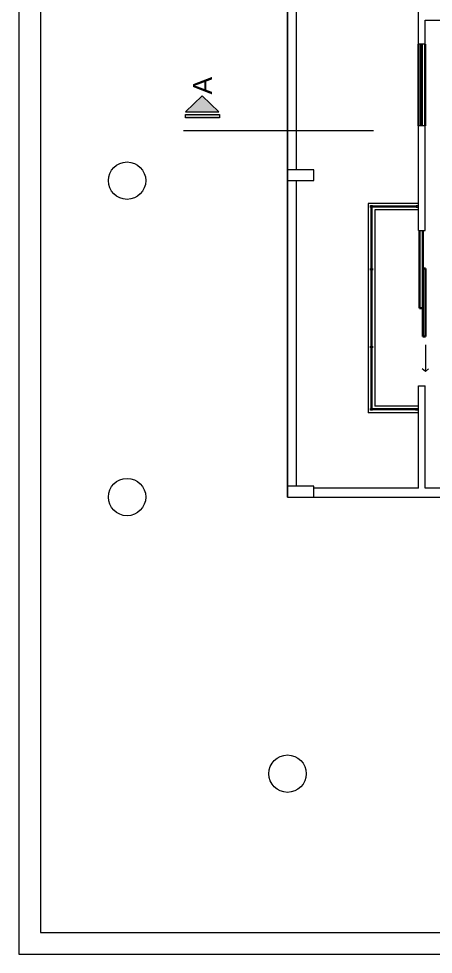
# Model space of a CAD drawing. Header units: metres. Extents: x -2 to 3328848, y -2 to 2725060.
# Drawn here: x 1662729.4 to 1662824.4, y 1364175.9 to 1364390.3 of the extents above; entities that cross this region are included whole.
import ezdxf
from ezdxf.enums import TextEntityAlignment as Align

# ---------------------------------------------------------------- set-up
doc = ezdxf.new("R2010")
doc.units = ezdxf.units.M
doc.layers.get('0').update_dxf_attribs({"color": 253, "lineweight": 0})
doc.layers.add('CAJETIN', color=7, linetype='Continuous', lineweight=0, true_color=0x000000)
for name, color, linetype, lineweight in [('COLUMNA', 253, 'Continuous', 0), ('NOFIJO', 253, 'Continuous', 0), ('ventanas', 253, 'Continuous', 30)]:
    doc.layers.add(name, color=color, linetype=linetype, lineweight=lineweight)
doc.styles.get("Standard").update_dxf_attribs({"font": 'arial.ttf'})

# ---------------------------------------------------------------- blocks, each defined once
blk = doc.blocks.new('D')
at = {"layer": 'COLUMNA', "ltscale": 0.2}
h = blk.add_hatch(color=256, dxfattribs=at)
h.set_gradient(color1=(0, 0, 26), color2=(0, 0, 0), rotation=30, one_color=1)
h.paths.add_polyline_path([(3167.8, 1572.454), (3167.418, 1572.818), (3167.036, 1572.454)])
h.paths.add_polyline_path([(3167.036, 1572.393), (3167.036, 1572.315), (3167.813, 1572.315), (3167.813, 1572.393)])
for p, q in [((3167.418, 1572.818), (3167.036, 1572.454)), ((3167.418, 1572.818), (3167.8, 1572.454)), ((3167.036, 1572.454), (3167.8, 1572.454))]:
    blk.add_line(p, q, dxfattribs=at)
blk.add_lwpolyline([(3167.036, 1572.393), (3167.813, 1572.393), (3167.813, 1572.315), (3167.036, 1572.315)], close=True, dxfattribs=at)
blk = doc.blocks.new('*U96')
for points in [[(-594, 0), (0, 0), (0, 420), (-594, 420)], [(-589, 5), (-5, 5), (-5, 415), (-589, 415)]]:
    blk.add_lwpolyline(points, close=True)
at = {"lineweight": 30, "flags": 104}
blk.add_attdef('NOMBRE_PROYECTO', text='', height=5, dxfattribs=at).set_placement((-165, 63.27), align=Align.TOP_LEFT)
for tag, p in [('PROMOTOR', (-133.74, 41.5)), ('SITUACION', (-133.74, 34.5)), ('AUTOR', (-133.74, 27.5)), ('1/X', (-133.74, 20.5)), ('XX/XX/XXXX', (-80.02, 20.5)), ('V.X', (-25.12, 20.5)), ('NOMBRE_PLANO', (-133.74, 13.5)), ('X', (-25.12, 13.48))]:
    blk.add_attdef(tag, text='', height=3.5).set_placement(p, align=Align.MIDDLE_LEFT)

msp = doc.modelspace()

# ---------------------------------------------------------------- linework, layer by layer
at = {"ltscale": 0.02}
for p, q in [((1662791.022, 1364280.65), (1662791.022, 1364500.65)), ((1662821.021, 1364341.739), (1662821.014, 1364439.561)), ((1662793.022, 1364425.65), (1662793.022, 1364355.65)), ((1662791.022, 1364280.65), (1662791.022, 1364390.65)), ((1662822.522, 1364341.739), (1662822.522, 1364389.9)), ((1662822.522, 1364384.462), (1662821.026, 1364384.462)), ((1662822.522, 1364365.681), (1662821.025, 1364365.681)), ((1662793.022, 1364353.15), (1662793.022, 1364283.15)), ((1662821.024, 1364347.95), (1662809.524, 1364347.95)), ((1662809.524, 1364347.95), (1662809.524, 1364299.95)), ((1662821.024, 1364346.45), (1662811.024, 1364346.45)), ((1662811.024, 1364346.45), (1662811.024, 1364301.45)), ((1662821.014, 1364341.739), (1662822.522, 1364341.739)), ((1662822.585, 1364315.503), (1662822.585, 1364309.435)), ((1662821.021, 1364306.15), (1662822.522, 1364306.15)), ((1662821.022, 1364282.65), (1662821.022, 1364306.15)), ((1662822.522, 1364282.65), (1662822.522, 1364306.15)), ((1662821.024, 1364301.45), (1662811.024, 1364301.45)), ((1662821.024, 1364299.95), (1662809.524, 1364299.95)), ((1662821.022, 1364282.65), (1662797.022, 1364282.65)), ((1662832.022, 1364282.65), (1662822.522, 1364282.65))]:
    msp.add_line(p, q, dxfattribs=at)
for p, q in [((1662822.522, 1364389.9), (1662890.522, 1364389.9)), ((1662822.585, 1364309.435), (1662821.878, 1364310.057)), ((1662823.325, 1364310.057), (1662822.585, 1364309.435))]:
    msp.add_line(p, q)
msp.add_lwpolyline([(1663191.022, 1364280.65), (1663191.022, 1364500.65), (1662791.022, 1364500.65), (1662791.022, 1364280.65)], close=True)
for points in [[(1662810.465, 1364347.469), (1662810.465, 1364347.038), (1662810.056, 1364347.038), (1662810.056, 1364347.469)], [(1662820.91, 1364347.469), (1662820.91, 1364347.038), (1662820.5, 1364347.038), (1662820.5, 1364347.469)], [(1662810.465, 1364333.056), (1662810.465, 1364332.624), (1662810.056, 1364332.624), (1662810.056, 1364333.056)], [(1662810.465, 1364315.261), (1662810.465, 1364314.829), (1662810.056, 1364314.829), (1662810.056, 1364315.261)], [(1662810.465, 1364300.961), (1662810.465, 1364300.53), (1662810.056, 1364300.53), (1662810.056, 1364300.961)], [(1662820.761, 1364300.961), (1662820.761, 1364300.53), (1662820.352, 1364300.53), (1662820.352, 1364300.961)]]:
    msp.add_lwpolyline(points, close=True, dxfattribs=at)
at = {"ltscale": 0.2}
for centre in [(1662754.268, 1364353.15), (1662754.268, 1364280.65), (1662791.022, 1364217.259)]:
    msp.add_circle(centre, 4.285, dxfattribs=at)
at = {"layer": 'CAJETIN', "linetype": 'Continuous'}
for points in [[(1662729.448, 1364175.869), (1663323.448, 1364175.869), (1663323.448, 1364595.869), (1662729.448, 1364595.869)], [(1662734.448, 1364180.869), (1663318.448, 1364180.869), (1663318.448, 1364590.869), (1662734.448, 1364590.869)]]:
    msp.add_lwpolyline(points, close=True, dxfattribs=at)
at = {"layer": 'COLUMNA', "ltscale": 0.2}
msp.add_line((1662767.166, 1364364.65), (1662810.709, 1364364.65), dxfattribs=at)
at = {"layer": 'NOFIJO', "ltscale": 0.02}
for points in [[(1662797.022, 1364353.15), (1662797.022, 1364355.65), (1662791.022, 1364355.65), (1662791.022, 1364353.15)], [(1662797.022, 1364280.65), (1662797.022, 1364283.15), (1662791.022, 1364283.15), (1662791.022, 1364280.65)]]:
    msp.add_lwpolyline(points, close=True, dxfattribs=at)
at = {"layer": 'ventanas', "ltscale": 0.2}
for p, q in [((1662821.026, 1364384.462), (1662821.025, 1364365.681)), ((1662821.026, 1364384.462), (1662821.025, 1364365.681)), ((1662821.602, 1364384.462), (1662821.602, 1364365.681)), ((1662821.802, 1364384.462), (1662821.802, 1364365.681)), ((1662822.522, 1364384.462), (1662822.522, 1364365.681))]:
    msp.add_line(p, q, dxfattribs=at)
at = {"layer": 'ventanas', "ltscale": 0.02}
for p, q in [((1662820.694, 1364347.261), (1662810.249, 1364347.261)), ((1662810.249, 1364347.261), (1662810.249, 1364300.753)), ((1662821.247, 1364323.944), (1662821.247, 1364341.739)), ((1662821.993, 1364341.739), (1662821.993, 1364323.944)), ((1662821.998, 1364339.538), (1662821.993, 1364317.461)), ((1662822.645, 1364333.055), (1662821.998, 1364333.055)), ((1662822.64, 1364333.055), (1662822.64, 1364317.461)), ((1662821.993, 1364323.944), (1662821.247, 1364323.944)), ((1662822.64, 1364317.461), (1662821.993, 1364317.461)), ((1662810.249, 1364300.753), (1662820.545, 1364300.753))]:
    msp.add_line(p, q, dxfattribs=at)

# ---------------------------------------------------------------- block references
at = {"layer": 'CAJETIN'}
msp.add_blockref('*U96', (1663323.448, 1364175.869), dxfattribs=at)
at = {"layer": 'COLUMNA', "ltscale": 0.2, "xscale": 10, "yscale": 10, "zscale": 10}
msp.add_blockref('D', (1631097.316, 1348644.381), dxfattribs=at)

# ---------------------------------------------------------------- texts
at = {"layer": 'COLUMNA', "ltscale": 0.2}
msp.add_text('A', height=4.315, rotation=90, dxfattribs=at).set_placement((1662773.698, 1364372.911))

doc.saveas('drawing.dxf')
